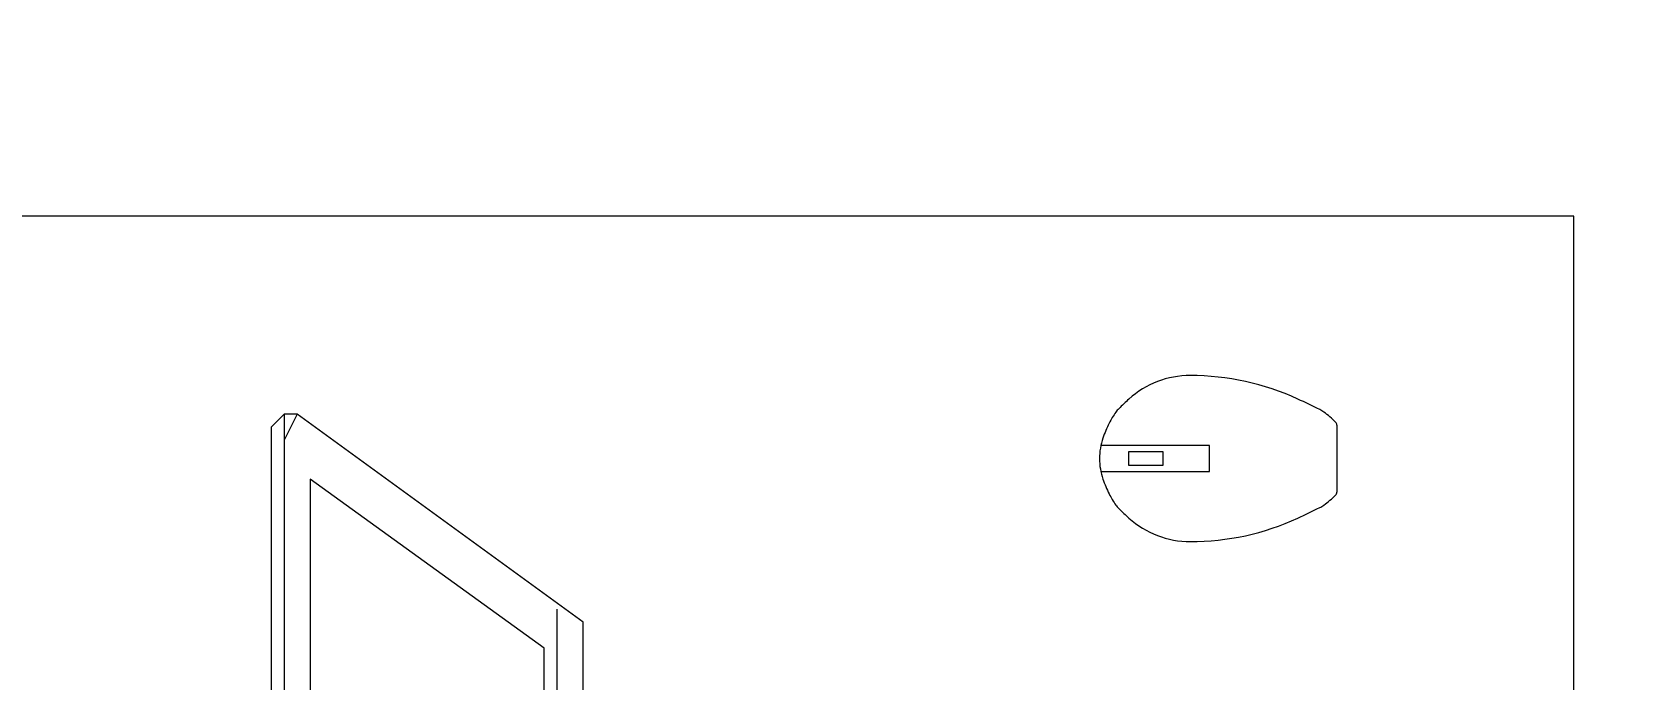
# Model space of a CAD drawing. Header units: millimetres. Extents: x -32 to 417638015, y -35 to 175284279.
# Drawn here: x 417185313 to 417185923, y 175249956 to 175250202 of the extents above; entities that cross this region are included whole.
import ezdxf
from ezdxf import colors
from ezdxf.entities.mleader import LeaderData, LeaderLine
from ezdxf.math import Vec2, Vec3

# ---------------------------------------------------------------- set-up
doc = ezdxf.new("R2010")
doc.units = ezdxf.units.MM
doc.layers.add('_ЭМ_Надписи', color=7, linetype='Continuous')
doc.layers.add('ЭОМ_Лотки рабочие', color=5, linetype='Continuous')
for name, color, linetype, lineweight in [('_ЭМ_ТХобщее_слой', 7, 'Continuous', 30), ('ТХ', 5, 'Continuous', 0), ('ШТРИХОВКА', 252, 'Continuous', 15)]:
    doc.layers.add(name, color=color, linetype=linetype, lineweight=lineweight)
doc.styles.add('ЭОМ', font='isocpeur.ttf', dxfattribs={"width": 0.85, "height": 250})

# ---------------------------------------------------------------- blocks, each defined once
blk = doc.blocks.new('ТХ 3 этаж')
at = {"layer": 'ТХ', "color": 8, "linetype": 'Continuous', "ltscale": 100}
for p, q in [((61427.03781520807, 18393.33635019464), (61427.03781520807, 18382.70250425546)), ((61427.03781520807, 18382.70250425546), (61427.03781520807, 18367.9079837075))]:
    blk.add_line(p, q, dxfattribs=at)
at = {"layer": 'ТХ', "color": 8}
for points in [[(60917.0079711696, 18472.6106939711), (60917.0079711696, 17272.6106939711), (61517.0079711696, 17272.6106939711), (61517.0079711696, 18472.6106939711)], [(61348.09466997097, 18383.3084113308), (61361.0650051977, 18383.3084113308), (61361.0650051977, 18377.93592257134), (61348.09466997097, 18377.93592257134)]]:
    blk.add_lwpolyline(points, close=True, dxfattribs=at)
at = {"layer": 'ТХ', "color": 8, "linetype": 'Continuous', "ltscale": 100}
for points in [[(61141.01041794776, 17904.34633987187), (61141.01041794776, 18106.53812069382), (61141.01041794776, 18303.7983946664), (61141.01041794776, 18313.66140836506), (61141.01041794776, 18318.59291521437), (61032.51726726274, 18397.49702480342), (61027.58576041329, 18397.49702480342), (61022.65425356425, 18392.56551795412), (61022.65425356425, 18106.53812069382), (61022.65425356425, 17820.51072343352), (61027.58576041329, 17815.57921658421), (61032.51726726274, 17815.57921658421), (61141.01041794776, 17894.48332617327)], [(61037.44877411218, 18106.53812069382), (61037.44877411218, 17840.23675083078), (61126.21589739983, 17899.41483302257), (61126.21589739983, 18106.53812069382), (61126.21589739983, 18308.72990151576), (61037.44877411218, 18372.8394905568)]]:
    blk.add_lwpolyline(points, close=True, dxfattribs=at)
for points in [[(61027.58576041329, 18397.49702480342), (61027.58576041329, 18387.63401110476), (61027.58576041329, 18106.53812069382), (61027.58576041329, 17825.44223028288), (61027.58576041329, 17815.57921658421)], [(61032.51726726274, 18397.49702480342), (61027.58576041329, 18387.63401110476), (61027.58576041329, 18106.53812069382), (61027.58576041329, 17820.51072343352), (61032.51726726274, 17815.57921658421)], [(61131.14740424928, 17889.55181932397), (61131.14740424928, 18106.53812069382), (61131.14740424928, 18323.52442206367)]]:
    blk.add_lwpolyline(points, dxfattribs=at)
at = {"layer": 'ТХ', "color": 8}
blk.add_lwpolyline([(61337.47715974998, 18375.69066010183), (61378.69818885578, 18375.69066010183), (61378.69818885578, 18385.55367380031), (61337.47715974998, 18385.55367380031)], dxfattribs=at)
at = {"layer": 'ТХ', "color": 8, "linetype": 'Continuous', "ltscale": 100}
for centre, radius, start, end in [((61371.41432263725, 18377.3861496179), 34.76074164889402, 90, 132.0469076188375), ((61371.41432263725, 18314.51862316462), 97.62826810218523, 65.27846552827435, 90), ((61351.759941745, 18392.09978489159), 10.54893733570062, 134.9999999988209, 144.2174744119072), ((61416.83157414, 18327.02815249452), 102.5741223959193, 132.0469076188375, 134.9999999988209), ((61292.74110441892, 18143.63998181158), 285.7478719064713, 63.43494882292201, 65.27846552827435), ((61415.40910624771, 18388.97598546656), 11.45388115556328, 54.2174744119072, 63.43494882292201), ((61382.80140959656, 18372.96361001022), 47.13190536846897, 153.434948822922, 160.8757736479675), ((61368.13724619141, 18380.29569171235), 30.73687226510896, 144.2174744119072, 153.434948822922), ((61400.79581204892, 18368.70112280454), 36.44624845648284, 45.00000000117911, 54.2174744119072), ((61425.43103943838, 18393.33635019464), 1.60677576969523, 0, 45.00000000117911), ((61360.71502377886, 18380.62216695107), 23.75538011544135, 160.8757736479675, 180), ((61360.71502377886, 18380.62216695107), 23.75538011544135, 180, 199.1242263520325), ((61382.80140959656, 18388.28072389198), 47.13190536846897, 199.1242263520325, 206.565051177078), ((61368.13724619141, 18380.94864218985), 30.73687226510896, 206.565051177078, 215.7825255880928), ((61351.759941745, 18369.14454901061), 10.54893733570062, 215.7825255880928, 225.0000000011791), ((61292.74110441892, 18617.60435209062), 285.7478719064713, 294.7215344717256, 296.565051177078), ((61415.40910624771, 18372.26834843564), 11.45388115556328, 296.565051177078, 305.7825255880928), ((61400.79581204892, 18392.54321109765), 36.44624845648284, 305.7825255880928, 314.9999999988209), ((61425.43103943838, 18367.9079837075), 1.60677576969523, 314.9999999988209, 0), ((61416.83157414, 18434.21618140768), 102.5741223959193, 225.0000000011791, 227.9530923811625), ((61371.41432263725, 18383.8581842843), 34.76074164889402, 227.9530923811625, 270), ((61371.41432263725, 18446.72571073758), 97.62826810218523, 270, 294.7215344717256)]:
    blk.add_arc(centre, radius, start, end, dxfattribs=at)
blk = doc.blocks.new('План 3 этажа')
at = {"layer": 'ЭОМ_Лотки рабочие'}
blk.add_blockref('ТХ 3 этаж', (-7010.895253870607, 118.5421783487909), dxfattribs=at)
blk = doc.blocks.new('_ЭМ_ТХ2_3 этаж_нов')
at = {"layer": 'ТХ', "color": 8, "linetype": 'Continuous', "ltscale": 100}
for p, q in [((60409.23453204577, 18357.97671825143), (60409.23453204577, 18347.34287231223)), ((60409.23453204577, 18347.34287231223), (60409.23453204577, 18332.5483517643))]:
    blk.add_line(p, q, dxfattribs=at)
at = {"layer": 'ТХ', "color": 8}
for points in [[(59899.2046880073, 18437.25106202787), (59899.2046880073, 17237.25106202787), (60499.2046880073, 17237.25106202787), (60499.2046880073, 18437.25106202787)], [(60330.29138680867, 18347.94877938759), (60343.2617220354, 18347.94877938759), (60343.2617220354, 18342.57629062815), (60330.29138680867, 18342.57629062815)]]:
    blk.add_lwpolyline(points, close=True, dxfattribs=at)
at = {"layer": 'ТХ', "color": 8, "linetype": 'Continuous', "ltscale": 100}
for points in [[(60123.20713478547, 17868.98670792868), (60123.20713478547, 18071.17848875062), (60123.20713478547, 18268.43876272319), (60123.20713478547, 18278.30177642183), (60123.20713478547, 18283.23328327115), (60014.71398410044, 18362.13739286019), (60009.78247725098, 18362.13739286019), (60004.85097040195, 18357.20588601088), (60004.85097040195, 18071.17848875062), (60004.85097040195, 17785.15109149031), (60009.78247725098, 17780.21958464101), (60014.71398410044, 17780.21958464101), (60123.20713478547, 17859.12369423006)], [(60019.64549094989, 18071.17848875059), (60019.64549094989, 17804.87711888757), (60108.41261423753, 17864.05520107935), (60108.41261423753, 18071.17848875059), (60108.41261423753, 18273.37026957251), (60019.64549094989, 18337.47985861359)]]:
    blk.add_lwpolyline(points, close=True, dxfattribs=at)
for points in [[(60009.78247725098, 18362.13739286019), (60009.78247725098, 18352.27437916155), (60009.78247725098, 18071.17848875059), (60009.78247725098, 17790.08259833963), (60009.78247725098, 17780.219584641)], [(60014.71398410044, 18362.13739286019), (60009.78247725098, 18352.27437916155), (60009.78247725098, 18071.17848875059), (60009.78247725098, 17785.15109149031), (60014.71398410044, 17780.219584641)], [(60113.34412108698, 17854.19218738072), (60113.34412108698, 18071.17848875059), (60113.34412108698, 18288.16479012044)]]:
    blk.add_lwpolyline(points, dxfattribs=at)
at = {"layer": 'ТХ', "color": 8}
blk.add_lwpolyline([(60319.67387658767, 18340.33102815862), (60360.89490569349, 18340.33102815862), (60360.89490569349, 18350.19404185711), (60319.67387658767, 18350.19404185711)], dxfattribs=at)
at = {"layer": 'ТХ', "color": 8, "linetype": 'Continuous', "ltscale": 100}
for centre, radius, start, end in [((60353.61103947495, 18342.02651767466), 34.76074164889402, 90, 132.0469076176599), ((60353.61103947495, 18279.15899122137), 97.62826810218523, 65.27846552897174, 90), ((60350.33396302911, 18344.93605976913), 30.73687226510896, 144.2174744118325, 153.434948824227), ((60333.95665858271, 18356.74015294836), 10.54893733570062, 134.9999999991157, 144.2174744118325), ((60399.02829097769, 18291.66852055129), 102.5741223959193, 132.0469076176599, 134.9999999991157), ((60274.93782125662, 18108.28034986835), 285.7478719064713, 63.43494882282879, 65.27846552897174), ((60397.60582308541, 18353.61635352332), 11.45388115556328, 54.21747441178532, 63.43494882282879), ((60382.99252888661, 18333.34149086131), 36.44624845648284, 45.00000000073695, 54.21747441178532), ((60364.99812643426, 18337.60397806697), 47.13190536846897, 153.434948824227, 160.8757736481645), ((60407.62775627607, 18357.97671825143), 1.60677576969523, 0, 45.00000000073695), ((60342.91174061656, 18345.26253500786), 23.75538011544135, 160.8757736481645, 180), ((60342.91174061656, 18345.26253500786), 23.75538011544135, 180, 199.1242263518355), ((60364.99812643426, 18352.92109194876), 47.13190536846897, 199.1242263518355, 206.5650511757729), ((60350.33396302911, 18345.5890102466), 30.73687226510896, 206.5650511757729, 215.7825255881675), ((60407.62775627607, 18332.5483517643), 1.60677576969523, 314.999999999263, 0), ((60333.95665858271, 18333.78491706737), 10.54893733570062, 215.7825255881675, 225.0000000008843), ((60399.02829097769, 18398.85654946444), 102.5741223959193, 225.0000000008843, 227.9530923823401), ((60274.93782125662, 18582.24472014738), 285.7478719064713, 294.7215344710282, 296.5650511771712), ((60397.60582308541, 18336.90871649241), 11.45388115556328, 296.5650511771712, 305.7825255882147), ((60382.99252888661, 18357.18357915442), 36.44624845648284, 305.7825255882147, 314.999999999263), ((60353.61103947495, 18348.49855234107), 34.76074164889402, 227.9530923823401, 270), ((60353.61103947495, 18411.36607879436), 97.62826810218523, 270, 294.7215344710282)]:
    blk.add_arc(centre, radius, start, end, dxfattribs=at)

msp = doc.modelspace()

# ---------------------------------------------------------------- block references
at = {"layer": '_ЭМ_ТХобщее_слой', "lineweight": 50}
msp.add_blockref('_ЭМ_ТХ2_3 этаж_нов', (417125398.491967, 175231694.5649611), dxfattribs=at)
at = {"layer": 'ШТРИХОВКА'}
msp.add_blockref('План 3 этажа', (417131391.5839376, 175231540.6631508), dxfattribs=at)

# ---------------------------------------------------------------- leaders
at = {"layer": '_ЭМ_Надписи', "color": 7, "ltscale": 5}
ml = msp.add_multileader_mtext('Standard', dxfattribs=at)
ml.set_content('{\\fGOST Common|b0|i0|c0|p34;\\W0.9;\\C256;3\\fGOST Common|b0|i0|c204|p34;ЩРС\\fGOST Common|b0|i0|c0|p34;-2\\fISOCPEUR|b0|i0|c204|p34;\\W0.85; Гр.4\\P\\W1;\\C0;Раб.место учителя, Моноблок}', color=1, style='ЭОМ')
ml.set_leader_properties()
ml.build(insert=Vec2(0, 0))
ml.multileader.update_dxf_attribs({"text_left_attachment_type": 6, "text_right_attachment_type": 6, "dogleg_length": 0, "arrow_head_size": 200})
ctx = ml.context
ctx.base_point, ctx.char_height, ctx.arrow_head_size, ctx.landing_gap_size, ctx.plane_origin = Vec3(417191142.2620497, 175249900.8074739, -64.26463315267222), 250, 200, 0, Vec3(417163132.6544477, 175257618.290486, -64.26463315267222)
ctx.left_attachment, ctx.right_attachment = 6, 6
notes = []
notes.append((ctx, [(0, (1, 1, 0), (417191142.2620497, 175249900.8074739, -64.26463315267222), (1, 0), 0, [(0, [(417185743.7820734, 175249109.3985193, -64.26463315267222)], 0, [])])]))
ctx.mtext.insert, ctx.mtext.width, ctx.mtext.defined_height, ctx.mtext.flow_direction = Vec3(417191142.2620497, 175250200.8074739, -64.26463315267222), 2073.809115969734, 545.6159617257083, 5
for ctx, leaders in notes:
    for number, flags, end, landing, length, lines in leaders:
        leader = LeaderData()
        leader.index, (leader.has_last_leader_line, leader.has_dogleg_vector, leader.attachment_direction) = number, flags
        leader.last_leader_point, leader.dogleg_vector, leader.dogleg_length = Vec3(end), Vec3(landing), length
        for number, points, colour, breaks in lines:
            line = LeaderLine()
            line.index, line.vertices, line.color, line.breaks = number, Vec3.list(points), colors.encode_raw_color(colour), breaks
            leader.lines.append(line)
        ctx.leaders.append(leader)

doc.saveas('drawing.dxf')
